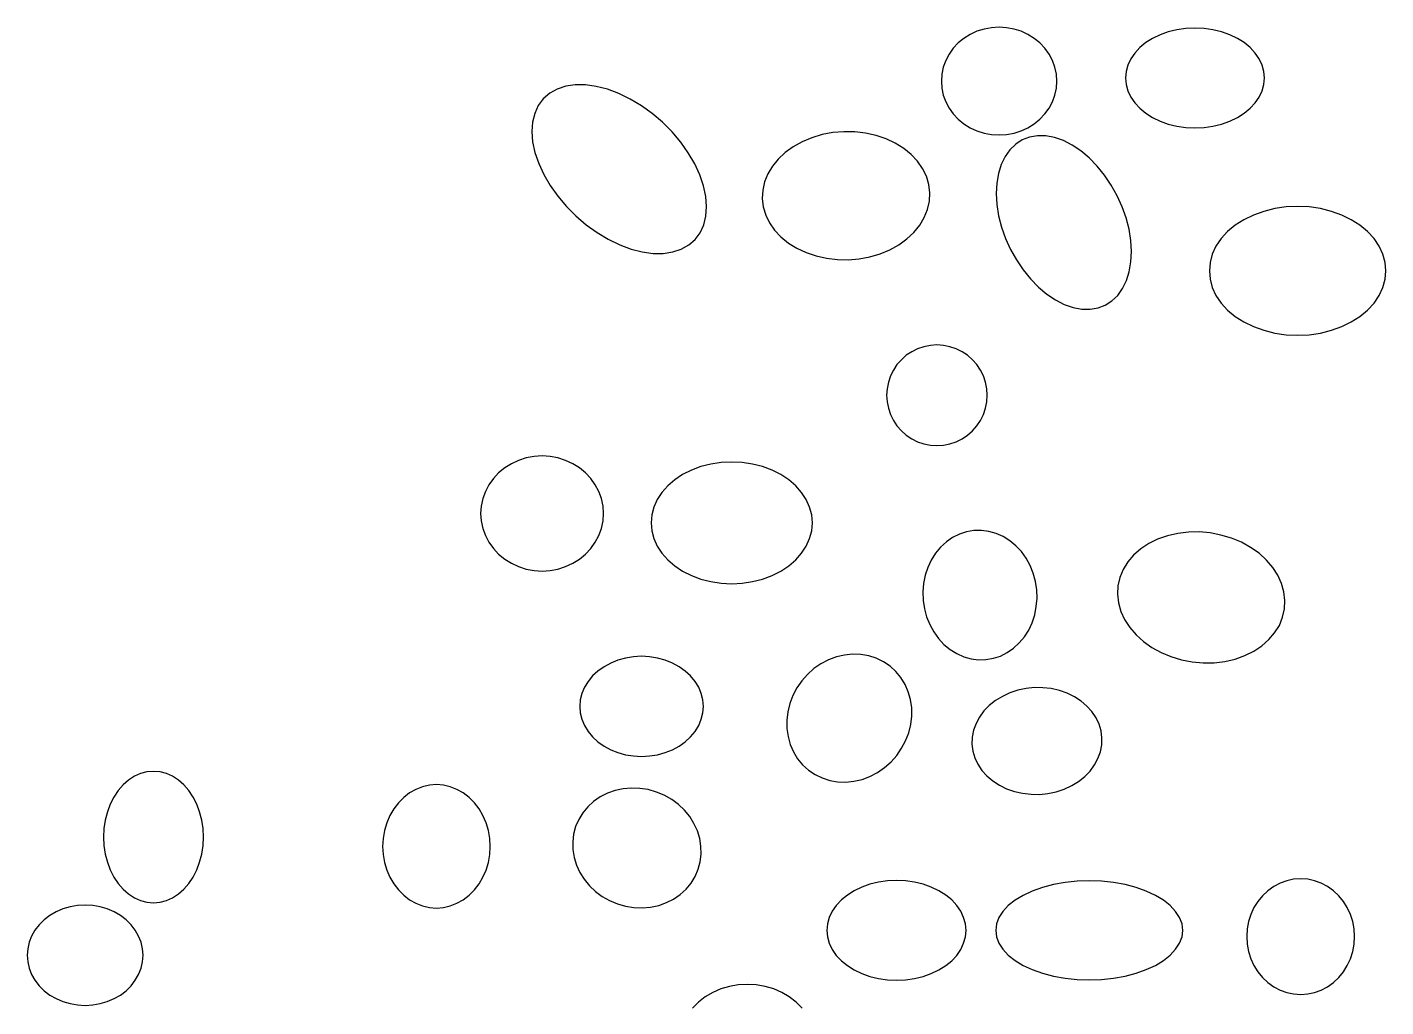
# Model space of a CAD drawing. Extents: x -1 to 217, y -22 to 302.
# Drawn here: x 156.57 to 170.45, y 55.61 to 65.61 of the extents above; entities that cross this region are included whole.
import ezdxf

# ---------------------------------------------------------------- set-up
doc = ezdxf.new("R2010")
doc.units = 0

msp = doc.modelspace()

# ---------------------------------------------------------------- linework, layer by layer
at = {"layer": 'ELLIPSES'}
for p, q in [((166.138, 65.492), (166.08, 65.445)), ((166.202, 65.532), (166.138, 65.492)), ((166.271, 65.564), (166.202, 65.532)), ((166.344, 65.587), (166.271, 65.564)), ((166.42, 65.601), (166.344, 65.587)), ((166.497, 65.606), (166.42, 65.601)), ((166.574, 65.601), (166.497, 65.606)), ((166.65, 65.587), (166.574, 65.601)), ((166.723, 65.564), (166.65, 65.587)), ((166.792, 65.532), (166.723, 65.564)), ((166.856, 65.492), (166.792, 65.532)), ((166.914, 65.445), (166.856, 65.492)), ((168.142, 65.528), (168.065, 65.491)), ((168.225, 65.558), (168.142, 65.528)), ((168.313, 65.579), (168.225, 65.558)), ((168.405, 65.592), (168.313, 65.579)), ((168.497, 65.597), (168.405, 65.592)), ((168.59, 65.592), (168.497, 65.597)), ((168.681, 65.579), (168.59, 65.592)), ((168.769, 65.558), (168.681, 65.579)), ((168.852, 65.528), (168.769, 65.558)), ((168.93, 65.491), (168.852, 65.528)), ((166.029, 65.391), (165.986, 65.331)), ((166.08, 65.445), (166.029, 65.391)), ((166.965, 65.391), (166.914, 65.445)), ((167.008, 65.331), (166.965, 65.391)), ((167.934, 65.397), (167.882, 65.342)), ((167.995, 65.448), (167.934, 65.397)), ((168.065, 65.491), (167.995, 65.448)), ((169, 65.448), (168.93, 65.491)), ((169.061, 65.397), (169, 65.448)), ((169.112, 65.342), (169.061, 65.397)), ((165.952, 65.266), (165.927, 65.198)), ((165.986, 65.331), (165.952, 65.266)), ((167.042, 65.266), (167.008, 65.331)), ((167.067, 65.198), (167.042, 65.266)), ((167.811, 65.219), (167.793, 65.154)), ((167.841, 65.282), (167.811, 65.219)), ((167.882, 65.342), (167.841, 65.282)), ((169.154, 65.282), (169.112, 65.342)), ((169.183, 65.219), (169.154, 65.282)), ((169.202, 65.154), (169.183, 65.219)), ((165.912, 65.128), (165.907, 65.056)), ((165.927, 65.198), (165.912, 65.128)), ((167.082, 65.128), (167.067, 65.198)), ((167.087, 65.056), (167.082, 65.128)), ((167.793, 65.154), (167.787, 65.088)), ((167.787, 65.088), (167.793, 65.021)), ((169.208, 65.088), (169.202, 65.154)), ((169.202, 65.021), (169.208, 65.088)), ((161.983, 64.974), (161.907, 64.931)), ((162.071, 65.003), (161.983, 64.974)), ((162.167, 65.017), (162.071, 65.003)), ((162.272, 65.017), (162.167, 65.017)), ((162.382, 65.002), (162.272, 65.017)), ((162.496, 64.973), (162.382, 65.002)), ((162.613, 64.93), (162.496, 64.973)), ((165.907, 65.056), (165.912, 64.984)), ((165.912, 64.984), (165.927, 64.913)), ((167.067, 64.913), (167.082, 64.984)), ((167.082, 64.984), (167.087, 65.056)), ((167.793, 65.021), (167.811, 64.956)), ((167.811, 64.956), (167.841, 64.893)), ((169.154, 64.893), (169.183, 64.956)), ((169.183, 64.956), (169.202, 65.021)), ((161.791, 64.806), (161.754, 64.726)), ((161.842, 64.875), (161.791, 64.806)), ((161.907, 64.931), (161.842, 64.875)), ((162.729, 64.873), (162.613, 64.93)), ((162.844, 64.804), (162.729, 64.873)), ((162.955, 64.725), (162.844, 64.804)), ((165.927, 64.913), (165.952, 64.845)), ((165.952, 64.845), (165.986, 64.781)), ((167.008, 64.781), (167.042, 64.845)), ((167.042, 64.845), (167.067, 64.913)), ((167.841, 64.893), (167.882, 64.833)), ((167.882, 64.833), (167.934, 64.778)), ((169.061, 64.778), (169.112, 64.833)), ((169.112, 64.833), (169.154, 64.893)), ((161.754, 64.726), (161.732, 64.637)), ((163.06, 64.635), (162.955, 64.725)), ((165.986, 64.781), (166.029, 64.721)), ((166.029, 64.721), (166.08, 64.667)), ((166.08, 64.667), (166.138, 64.619)), ((166.856, 64.619), (166.914, 64.667)), ((166.914, 64.667), (166.965, 64.721)), ((166.965, 64.721), (167.008, 64.781)), ((167.934, 64.778), (167.995, 64.727)), ((167.995, 64.727), (168.065, 64.684)), ((168.065, 64.684), (168.142, 64.647)), ((168.852, 64.647), (168.93, 64.684)), ((168.93, 64.684), (169, 64.727)), ((169, 64.727), (169.061, 64.778)), ((161.732, 64.637), (161.725, 64.54)), ((161.725, 64.54), (161.733, 64.435)), ((163.157, 64.537), (163.06, 64.635)), ((163.245, 64.433), (163.157, 64.537)), ((164.8, 64.53), (164.69, 64.509)), ((164.911, 64.539), (164.8, 64.53)), ((165.023, 64.538), (164.911, 64.539)), ((165.133, 64.525), (165.023, 64.538)), ((165.24, 64.501), (165.133, 64.525)), ((166.138, 64.619), (166.202, 64.579)), ((166.202, 64.579), (166.271, 64.547)), ((166.271, 64.547), (166.344, 64.524)), ((166.344, 64.524), (166.42, 64.51)), ((166.574, 64.51), (166.65, 64.524)), ((166.65, 64.524), (166.723, 64.547)), ((166.723, 64.547), (166.792, 64.579)), ((166.792, 64.579), (166.856, 64.619)), ((168.142, 64.647), (168.225, 64.617)), ((168.225, 64.617), (168.313, 64.596)), ((168.313, 64.596), (168.405, 64.583)), ((168.405, 64.583), (168.497, 64.578)), ((168.497, 64.578), (168.59, 64.583)), ((168.59, 64.583), (168.681, 64.596)), ((168.681, 64.596), (168.769, 64.617)), ((168.769, 64.617), (168.852, 64.647)), ((161.733, 64.435), (161.756, 64.327)), ((163.322, 64.324), (163.245, 64.433)), ((164.395, 64.386), (164.313, 64.327)), ((164.486, 64.437), (164.395, 64.386)), ((164.585, 64.478), (164.486, 64.437)), ((164.69, 64.509), (164.585, 64.478)), ((165.342, 64.467), (165.24, 64.501)), ((165.437, 64.423), (165.342, 64.467)), ((165.523, 64.369), (165.437, 64.423)), ((166.42, 64.51), (166.497, 64.506)), ((166.497, 64.506), (166.574, 64.51)), ((166.667, 64.412), (166.608, 64.355)), ((166.734, 64.455), (166.667, 64.412)), ((166.809, 64.483), (166.734, 64.455)), ((166.89, 64.497), (166.809, 64.483)), ((166.975, 64.496), (166.89, 64.497)), ((167.064, 64.479), (166.975, 64.496)), ((167.154, 64.448), (167.064, 64.479)), ((167.244, 64.402), (167.154, 64.448)), ((167.332, 64.343), (167.244, 64.402)), ((161.756, 64.327), (161.795, 64.215)), ((163.388, 64.212), (163.322, 64.324)), ((164.241, 64.26), (164.182, 64.187)), ((164.313, 64.327), (164.241, 64.26)), ((165.599, 64.308), (165.523, 64.369)), ((165.663, 64.239), (165.599, 64.308)), ((166.558, 64.286), (166.518, 64.205)), ((166.608, 64.355), (166.558, 64.286)), ((167.418, 64.271), (167.332, 64.343)), ((167.499, 64.188), (167.418, 64.271)), ((161.795, 64.215), (161.847, 64.102)), ((163.44, 64.1), (163.388, 64.212)), ((164.135, 64.108), (164.102, 64.026)), ((164.182, 64.187), (164.135, 64.108)), ((165.715, 64.164), (165.663, 64.239)), ((165.754, 64.084), (165.715, 64.164)), ((166.49, 64.114), (166.473, 64.014)), ((166.518, 64.205), (166.49, 64.114)), ((167.575, 64.095), (167.499, 64.188)), ((161.847, 64.102), (161.912, 63.99)), ((161.912, 63.99), (161.989, 63.881)), ((163.478, 63.988), (163.44, 64.1)), ((163.501, 63.879), (163.478, 63.988)), ((164.102, 64.026), (164.083, 63.942)), ((165.779, 64.001), (165.754, 64.084)), ((165.789, 63.916), (165.779, 64.001)), ((166.473, 64.014), (166.467, 63.908)), ((167.643, 63.994), (167.575, 64.095)), ((167.703, 63.886), (167.643, 63.994)), ((161.989, 63.881), (162.078, 63.777)), ((163.51, 63.775), (163.501, 63.879)), ((164.083, 63.942), (164.078, 63.856)), ((164.078, 63.856), (164.089, 63.771)), ((165.766, 63.746), (165.785, 63.831)), ((165.785, 63.831), (165.789, 63.916)), ((166.467, 63.908), (166.474, 63.796)), ((167.754, 63.774), (167.703, 63.886)), ((162.078, 63.777), (162.175, 63.679)), ((163.502, 63.677), (163.51, 63.775)), ((164.089, 63.771), (164.113, 63.688)), ((165.733, 63.664), (165.766, 63.746)), ((166.474, 63.796), (166.492, 63.681)), ((167.794, 63.659), (167.754, 63.774)), ((169.2, 63.726), (169.094, 63.688)), ((169.312, 63.754), (169.2, 63.726)), ((169.427, 63.771), (169.312, 63.754)), ((169.545, 63.776), (169.427, 63.771)), ((169.663, 63.771), (169.545, 63.776)), ((169.778, 63.754), (169.663, 63.771)), ((169.89, 63.726), (169.778, 63.754)), ((169.996, 63.688), (169.89, 63.726)), ((162.175, 63.679), (162.28, 63.59)), ((162.28, 63.59), (162.391, 63.51)), ((163.443, 63.508), (163.48, 63.588)), ((163.48, 63.588), (163.502, 63.677)), ((164.113, 63.688), (164.152, 63.608)), ((164.152, 63.608), (164.204, 63.534)), ((165.626, 63.512), (165.686, 63.585)), ((165.686, 63.585), (165.733, 63.664)), ((166.492, 63.681), (166.522, 63.566)), ((166.522, 63.566), (166.562, 63.45)), ((167.824, 63.543), (167.794, 63.659)), ((168.908, 63.584), (168.83, 63.519)), ((168.996, 63.64), (168.908, 63.584)), ((169.094, 63.688), (168.996, 63.64)), ((170.094, 63.64), (169.996, 63.688)), ((170.182, 63.584), (170.094, 63.64)), ((170.26, 63.519), (170.182, 63.584)), ((162.391, 63.51), (162.505, 63.441)), ((162.505, 63.441), (162.622, 63.385)), ((163.328, 63.384), (163.392, 63.44)), ((163.392, 63.44), (163.443, 63.508)), ((164.204, 63.534), (164.269, 63.465)), ((164.269, 63.465), (164.345, 63.403)), ((165.473, 63.386), (165.555, 63.445)), ((165.555, 63.445), (165.626, 63.512)), ((166.562, 63.45), (166.613, 63.338)), ((167.842, 63.428), (167.824, 63.543)), ((167.848, 63.317), (167.842, 63.428)), ((168.764, 63.448), (168.712, 63.37)), ((168.83, 63.519), (168.764, 63.448)), ((170.326, 63.448), (170.26, 63.519)), ((170.378, 63.37), (170.326, 63.448)), ((162.622, 63.385), (162.738, 63.341)), ((162.738, 63.341), (162.852, 63.312)), ((162.852, 63.312), (162.963, 63.297)), ((162.963, 63.297), (163.067, 63.297)), ((163.067, 63.297), (163.164, 63.312)), ((163.164, 63.312), (163.251, 63.341)), ((163.251, 63.341), (163.328, 63.384)), ((164.345, 63.403), (164.431, 63.35)), ((164.431, 63.35), (164.526, 63.305)), ((164.526, 63.305), (164.628, 63.271)), ((165.177, 63.263), (165.282, 63.294)), ((165.282, 63.294), (165.381, 63.335)), ((165.381, 63.335), (165.473, 63.386)), ((166.613, 63.338), (166.673, 63.23)), ((167.843, 63.21), (167.848, 63.317)), ((168.674, 63.289), (168.651, 63.205)), ((168.712, 63.37), (168.674, 63.289)), ((170.416, 63.289), (170.378, 63.37)), ((170.439, 63.205), (170.416, 63.289)), ((164.628, 63.271), (164.735, 63.247)), ((164.735, 63.247), (164.845, 63.234)), ((164.845, 63.234), (164.957, 63.233)), ((164.957, 63.233), (165.068, 63.242)), ((165.068, 63.242), (165.177, 63.263)), ((166.673, 63.23), (166.741, 63.129)), ((167.826, 63.11), (167.843, 63.21)), ((168.651, 63.205), (168.644, 63.119)), ((170.446, 63.119), (170.439, 63.205)), ((166.741, 63.129), (166.816, 63.036)), ((166.816, 63.036), (166.898, 62.953)), ((167.758, 62.938), (167.797, 63.019)), ((167.797, 63.019), (167.826, 63.11)), ((168.644, 63.119), (168.651, 63.033)), ((168.651, 63.033), (168.674, 62.949)), ((170.416, 62.949), (170.439, 63.033)), ((170.439, 63.033), (170.446, 63.119)), ((166.898, 62.953), (166.983, 62.882)), ((166.983, 62.882), (167.072, 62.822)), ((167.649, 62.812), (167.708, 62.869)), ((167.708, 62.869), (167.758, 62.938)), ((168.674, 62.949), (168.712, 62.868)), ((168.712, 62.868), (168.764, 62.79)), ((170.326, 62.79), (170.378, 62.868)), ((170.378, 62.868), (170.416, 62.949)), ((167.072, 62.822), (167.162, 62.777)), ((167.162, 62.777), (167.252, 62.745)), ((167.252, 62.745), (167.341, 62.729)), ((167.341, 62.729), (167.426, 62.727)), ((167.426, 62.727), (167.507, 62.741)), ((167.507, 62.741), (167.581, 62.769)), ((167.581, 62.769), (167.649, 62.812)), ((168.764, 62.79), (168.83, 62.719)), ((168.83, 62.719), (168.908, 62.654)), ((170.182, 62.654), (170.26, 62.719)), ((170.26, 62.719), (170.326, 62.79)), ((168.908, 62.654), (168.996, 62.598)), ((168.996, 62.598), (169.094, 62.55)), ((169.996, 62.55), (170.094, 62.598)), ((170.094, 62.598), (170.182, 62.654)), ((169.094, 62.55), (169.2, 62.512)), ((169.2, 62.512), (169.312, 62.484)), ((169.312, 62.484), (169.427, 62.467)), ((169.427, 62.467), (169.545, 62.462)), ((169.545, 62.462), (169.663, 62.467)), ((169.663, 62.467), (169.778, 62.484)), ((169.778, 62.484), (169.89, 62.512)), ((169.89, 62.512), (169.996, 62.55)), ((165.665, 62.324), (165.605, 62.294)), ((165.729, 62.345), (165.665, 62.324)), ((165.795, 62.358), (165.729, 62.345)), ((165.862, 62.363), (165.795, 62.358)), ((165.929, 62.358), (165.862, 62.363)), ((165.995, 62.345), (165.929, 62.358)), ((166.059, 62.324), (165.995, 62.345)), ((166.119, 62.294), (166.059, 62.324)), ((165.499, 62.212), (165.454, 62.162)), ((165.549, 62.257), (165.499, 62.212)), ((165.605, 62.294), (165.549, 62.257)), ((166.175, 62.257), (166.119, 62.294)), ((166.225, 62.212), (166.175, 62.257)), ((166.27, 62.162), (166.225, 62.212)), ((165.387, 62.046), (165.366, 61.982)), ((165.417, 62.106), (165.387, 62.046)), ((165.454, 62.162), (165.417, 62.106)), ((166.307, 62.106), (166.27, 62.162)), ((166.337, 62.046), (166.307, 62.106)), ((166.358, 61.982), (166.337, 62.046)), ((165.353, 61.916), (165.348, 61.849)), ((165.366, 61.982), (165.353, 61.916)), ((166.371, 61.916), (166.358, 61.982)), ((166.376, 61.849), (166.371, 61.916)), ((165.348, 61.849), (165.353, 61.782)), ((165.353, 61.782), (165.366, 61.716)), ((166.358, 61.716), (166.371, 61.782)), ((166.371, 61.782), (166.376, 61.849)), ((165.366, 61.716), (165.387, 61.652)), ((165.387, 61.652), (165.417, 61.592)), ((166.307, 61.592), (166.337, 61.652)), ((166.337, 61.652), (166.358, 61.716)), ((165.417, 61.592), (165.454, 61.536)), ((165.454, 61.536), (165.499, 61.486)), ((165.499, 61.486), (165.549, 61.441)), ((166.175, 61.441), (166.225, 61.486)), ((166.225, 61.486), (166.27, 61.536)), ((166.27, 61.536), (166.307, 61.592)), ((165.549, 61.441), (165.605, 61.404)), ((165.605, 61.404), (165.665, 61.374)), ((165.665, 61.374), (165.729, 61.353)), ((165.729, 61.353), (165.795, 61.34)), ((165.795, 61.34), (165.862, 61.335)), ((165.862, 61.335), (165.929, 61.34)), ((165.929, 61.34), (165.995, 61.353)), ((165.995, 61.353), (166.059, 61.374)), ((166.059, 61.374), (166.119, 61.404)), ((166.119, 61.404), (166.175, 61.441)), ((161.667, 61.21), (161.59, 61.185)), ((161.748, 61.225), (161.667, 61.21)), ((161.83, 61.23), (161.748, 61.225)), ((161.912, 61.225), (161.83, 61.23)), ((161.992, 61.21), (161.912, 61.225)), ((162.07, 61.185), (161.992, 61.21)), ((161.386, 61.058), (161.332, 61)), ((161.448, 61.109), (161.386, 61.058)), ((161.516, 61.151), (161.448, 61.109)), ((161.59, 61.185), (161.516, 61.151)), ((162.144, 61.151), (162.07, 61.185)), ((162.212, 61.109), (162.144, 61.151)), ((162.274, 61.058), (162.212, 61.109)), ((162.328, 61), (162.274, 61.058)), ((163.355, 61.085), (163.265, 61.04)), ((163.451, 61.121), (163.355, 61.085)), ((163.553, 61.147), (163.451, 61.121)), ((163.659, 61.163), (163.553, 61.147)), ((163.767, 61.168), (163.659, 61.163)), ((163.874, 61.163), (163.767, 61.168)), ((163.98, 61.147), (163.874, 61.163)), ((164.082, 61.121), (163.98, 61.147)), ((164.178, 61.085), (164.082, 61.121)), ((164.268, 61.04), (164.178, 61.085)), ((161.286, 60.936), (161.25, 60.867)), ((161.332, 61), (161.286, 60.936)), ((162.373, 60.936), (162.328, 61)), ((162.41, 60.867), (162.373, 60.936)), ((163.113, 60.925), (163.053, 60.858)), ((163.184, 60.986), (163.113, 60.925)), ((163.265, 61.04), (163.184, 60.986)), ((164.349, 60.986), (164.268, 61.04)), ((164.42, 60.925), (164.349, 60.986)), ((164.48, 60.858), (164.42, 60.925)), ((161.223, 60.795), (161.207, 60.719)), ((161.25, 60.867), (161.223, 60.795)), ((162.436, 60.795), (162.41, 60.867)), ((162.452, 60.719), (162.436, 60.795)), ((163.006, 60.785), (162.971, 60.708)), ((163.053, 60.858), (163.006, 60.785)), ((164.527, 60.785), (164.48, 60.858)), ((164.562, 60.708), (164.527, 60.785)), ((161.207, 60.719), (161.202, 60.642)), ((161.202, 60.642), (161.207, 60.566)), ((162.458, 60.642), (162.452, 60.719)), ((162.452, 60.566), (162.458, 60.642)), ((162.971, 60.708), (162.95, 60.628)), ((164.583, 60.628), (164.562, 60.708)), ((161.207, 60.566), (161.223, 60.49)), ((162.436, 60.49), (162.452, 60.566)), ((162.95, 60.628), (162.943, 60.547)), ((162.943, 60.547), (162.95, 60.466)), ((164.59, 60.547), (164.583, 60.628)), ((164.583, 60.466), (164.59, 60.547)), ((161.223, 60.49), (161.25, 60.418)), ((161.25, 60.418), (161.286, 60.349)), ((162.373, 60.349), (162.41, 60.418)), ((162.41, 60.418), (162.436, 60.49)), ((162.95, 60.466), (162.971, 60.387)), ((162.971, 60.387), (163.006, 60.31)), ((164.527, 60.31), (164.562, 60.387)), ((164.562, 60.387), (164.583, 60.466)), ((166.022, 60.397), (165.958, 60.353)), ((166.092, 60.431), (166.022, 60.397)), ((166.164, 60.455), (166.092, 60.431)), ((166.24, 60.468), (166.164, 60.455)), ((166.316, 60.469), (166.24, 60.468)), ((166.392, 60.459), (166.316, 60.469)), ((166.466, 60.438), (166.392, 60.459)), ((166.538, 60.407), (166.466, 60.438)), ((166.606, 60.365), (166.538, 60.407)), ((166.668, 60.313), (166.606, 60.365)), ((168.116, 60.38), (168.025, 60.335)), ((168.216, 60.415), (168.116, 60.38)), ((168.321, 60.439), (168.216, 60.415)), ((168.43, 60.452), (168.321, 60.439)), ((168.541, 60.454), (168.43, 60.452)), ((168.653, 60.444), (168.541, 60.454)), ((168.763, 60.423), (168.653, 60.444)), ((168.87, 60.391), (168.763, 60.423)), ((168.971, 60.349), (168.87, 60.391)), ((161.286, 60.349), (161.332, 60.285)), ((161.332, 60.285), (161.386, 60.227)), ((161.386, 60.227), (161.448, 60.176)), ((162.212, 60.176), (162.274, 60.227)), ((162.274, 60.227), (162.328, 60.285)), ((162.328, 60.285), (162.373, 60.349)), ((163.006, 60.31), (163.053, 60.237)), ((163.053, 60.237), (163.113, 60.169)), ((164.42, 60.169), (164.48, 60.237)), ((164.48, 60.237), (164.527, 60.31)), ((165.847, 60.237), (165.803, 60.167)), ((165.899, 60.299), (165.847, 60.237)), ((165.958, 60.353), (165.899, 60.299)), ((166.724, 60.253), (166.668, 60.313)), ((166.773, 60.186), (166.724, 60.253)), ((167.943, 60.281), (167.871, 60.218)), ((168.025, 60.335), (167.943, 60.281)), ((169.066, 60.297), (168.971, 60.349)), ((169.152, 60.236), (169.066, 60.297)), ((169.227, 60.167), (169.152, 60.236)), ((161.448, 60.176), (161.516, 60.134)), ((161.516, 60.134), (161.59, 60.1)), ((161.59, 60.1), (161.667, 60.075)), ((161.992, 60.075), (162.07, 60.1)), ((162.07, 60.1), (162.144, 60.134)), ((162.144, 60.134), (162.212, 60.176)), ((163.113, 60.169), (163.184, 60.108)), ((163.184, 60.108), (163.265, 60.055)), ((164.268, 60.055), (164.349, 60.108)), ((164.349, 60.108), (164.42, 60.169)), ((165.768, 60.092), (165.742, 60.012)), ((165.803, 60.167), (165.768, 60.092)), ((166.814, 60.112), (166.773, 60.186)), ((166.846, 60.032), (166.814, 60.112)), ((167.811, 60.148), (167.764, 60.071)), ((167.871, 60.218), (167.811, 60.148)), ((169.292, 60.093), (169.227, 60.167)), ((169.343, 60.012), (169.292, 60.093)), ((161.667, 60.075), (161.748, 60.06)), ((161.748, 60.06), (161.83, 60.055)), ((161.83, 60.055), (161.912, 60.06)), ((161.912, 60.06), (161.992, 60.075)), ((163.265, 60.055), (163.355, 60.01)), ((163.355, 60.01), (163.451, 59.974)), ((163.451, 59.974), (163.553, 59.948)), ((163.553, 59.948), (163.659, 59.932)), ((163.874, 59.932), (163.98, 59.948)), ((163.98, 59.948), (164.082, 59.974)), ((164.082, 59.974), (164.178, 60.01)), ((164.178, 60.01), (164.268, 60.055)), ((165.742, 60.012), (165.725, 59.928)), ((166.868, 59.949), (166.846, 60.032)), ((166.881, 59.864), (166.868, 59.949)), ((167.73, 59.99), (167.711, 59.905)), ((167.764, 60.071), (167.73, 59.99)), ((169.382, 59.928), (169.343, 60.012)), ((163.659, 59.932), (163.767, 59.926)), ((163.767, 59.926), (163.874, 59.932)), ((165.725, 59.928), (165.718, 59.842)), ((165.718, 59.842), (165.721, 59.756)), ((166.884, 59.778), (166.881, 59.864)), ((167.711, 59.905), (167.706, 59.818)), ((167.706, 59.818), (167.716, 59.731)), ((169.406, 59.842), (169.382, 59.928)), ((169.416, 59.754), (169.406, 59.842)), ((165.721, 59.756), (165.734, 59.67)), ((165.734, 59.67), (165.757, 59.587)), ((166.861, 59.608), (166.877, 59.692)), ((166.877, 59.692), (166.884, 59.778)), ((167.716, 59.731), (167.741, 59.644)), ((169.392, 59.583), (169.411, 59.668)), ((169.411, 59.668), (169.416, 59.754)), ((165.757, 59.587), (165.789, 59.508)), ((166.799, 59.452), (166.834, 59.528)), ((166.834, 59.528), (166.861, 59.608)), ((167.741, 59.644), (167.779, 59.56)), ((167.779, 59.56), (167.831, 59.48)), ((169.359, 59.501), (169.392, 59.583)), ((165.789, 59.508), (165.829, 59.434)), ((165.829, 59.434), (165.878, 59.366)), ((166.755, 59.383), (166.799, 59.452)), ((167.831, 59.48), (167.895, 59.405)), ((167.895, 59.405), (167.971, 59.337)), ((169.251, 59.355), (169.311, 59.425)), ((169.311, 59.425), (169.359, 59.501)), ((165.878, 59.366), (165.934, 59.306)), ((165.934, 59.306), (165.997, 59.255)), ((165.997, 59.255), (166.064, 59.213)), ((166.58, 59.223), (166.644, 59.267)), ((166.644, 59.267), (166.703, 59.321)), ((166.703, 59.321), (166.755, 59.383)), ((167.971, 59.337), (168.056, 59.276)), ((168.056, 59.276), (168.151, 59.224)), ((169.097, 59.237), (169.18, 59.292)), ((169.18, 59.292), (169.251, 59.355)), ((162.53, 59.116), (162.462, 59.079)), ((162.604, 59.146), (162.53, 59.116)), ((162.682, 59.167), (162.604, 59.146)), ((162.763, 59.18), (162.682, 59.167)), ((162.846, 59.185), (162.763, 59.18)), ((162.928, 59.18), (162.846, 59.185)), ((163.009, 59.167), (162.928, 59.18)), ((163.087, 59.146), (163.009, 59.167)), ((163.161, 59.116), (163.087, 59.146)), ((163.23, 59.079), (163.161, 59.116)), ((164.754, 59.149), (164.678, 59.109)), ((164.835, 59.179), (164.754, 59.149)), ((164.918, 59.198), (164.835, 59.179)), ((165.001, 59.207), (164.918, 59.198)), ((165.084, 59.204), (165.001, 59.207)), ((165.165, 59.19), (165.084, 59.204)), ((165.243, 59.165), (165.165, 59.19)), ((165.316, 59.13), (165.243, 59.165)), ((165.383, 59.085), (165.316, 59.13)), ((166.064, 59.213), (166.136, 59.181)), ((166.136, 59.181), (166.21, 59.16)), ((166.21, 59.16), (166.286, 59.15)), ((166.286, 59.15), (166.362, 59.152)), ((166.362, 59.152), (166.438, 59.165)), ((166.438, 59.165), (166.51, 59.188)), ((166.51, 59.188), (166.58, 59.223)), ((168.151, 59.224), (168.252, 59.182)), ((168.252, 59.182), (168.359, 59.15)), ((168.359, 59.15), (168.469, 59.128)), ((168.469, 59.128), (168.581, 59.119)), ((168.581, 59.119), (168.692, 59.12)), ((168.692, 59.12), (168.802, 59.133)), ((168.802, 59.133), (168.907, 59.157)), ((168.907, 59.157), (169.006, 59.192)), ((169.006, 59.192), (169.097, 59.237)), ((162.345, 58.985), (162.299, 58.929)), ((162.4, 59.035), (162.345, 58.985)), ((162.462, 59.079), (162.4, 59.035)), ((163.292, 59.035), (163.23, 59.079)), ((163.346, 58.985), (163.292, 59.035)), ((163.392, 58.929), (163.346, 58.985)), ((164.54, 59.001), (164.481, 58.935)), ((164.606, 59.059), (164.54, 59.001)), ((164.678, 59.109), (164.606, 59.059)), ((165.442, 59.03), (165.383, 59.085)), ((165.494, 58.968), (165.442, 59.03)), ((162.263, 58.869), (162.236, 58.806)), ((162.299, 58.929), (162.263, 58.869)), ((163.429, 58.869), (163.392, 58.929)), ((163.455, 58.806), (163.429, 58.869)), ((164.431, 58.862), (164.39, 58.784)), ((164.481, 58.935), (164.431, 58.862)), ((165.536, 58.898), (165.494, 58.968)), ((165.569, 58.823), (165.536, 58.898)), ((166.687, 58.838), (166.606, 58.811)), ((166.772, 58.856), (166.687, 58.838)), ((166.858, 58.865), (166.772, 58.856)), ((166.945, 58.864), (166.858, 58.865)), ((167.03, 58.855), (166.945, 58.864)), ((167.114, 58.836), (167.03, 58.855)), ((167.193, 58.808), (167.114, 58.836)), ((162.22, 58.741), (162.215, 58.674)), ((162.236, 58.806), (162.22, 58.741)), ((163.471, 58.741), (163.455, 58.806)), ((163.477, 58.674), (163.471, 58.741)), ((164.359, 58.703), (164.338, 58.618)), ((164.39, 58.784), (164.359, 58.703)), ((165.592, 58.743), (165.569, 58.823)), ((165.604, 58.66), (165.592, 58.743)), ((166.459, 58.733), (166.396, 58.683)), ((166.53, 58.776), (166.459, 58.733)), ((166.606, 58.811), (166.53, 58.776)), ((167.267, 58.772), (167.193, 58.808)), ((167.334, 58.728), (167.267, 58.772)), ((167.394, 58.677), (167.334, 58.728)), ((162.215, 58.674), (162.22, 58.607)), ((162.22, 58.607), (162.236, 58.542)), ((163.455, 58.542), (163.471, 58.607)), ((163.471, 58.607), (163.477, 58.674)), ((164.338, 58.618), (164.328, 58.533)), ((165.594, 58.49), (165.604, 58.575)), ((165.604, 58.575), (165.604, 58.66)), ((166.296, 58.565), (166.261, 58.5)), ((166.342, 58.627), (166.296, 58.565)), ((166.396, 58.683), (166.342, 58.627)), ((167.445, 58.62), (167.394, 58.677)), ((167.487, 58.558), (167.445, 58.62)), ((167.518, 58.492), (167.487, 58.558)), ((162.236, 58.542), (162.263, 58.479)), ((162.263, 58.479), (162.299, 58.419)), ((162.299, 58.419), (162.345, 58.363)), ((163.346, 58.363), (163.392, 58.419)), ((163.392, 58.419), (163.429, 58.479)), ((163.429, 58.479), (163.455, 58.542)), ((164.328, 58.533), (164.329, 58.448)), ((164.329, 58.448), (164.341, 58.365)), ((165.574, 58.405), (165.594, 58.49)), ((166.236, 58.431), (166.223, 58.36)), ((166.261, 58.5), (166.236, 58.431)), ((167.538, 58.423), (167.518, 58.492)), ((167.547, 58.352), (167.538, 58.423)), ((162.345, 58.363), (162.4, 58.313)), ((162.4, 58.313), (162.462, 58.269)), ((163.23, 58.269), (163.292, 58.313)), ((163.292, 58.313), (163.346, 58.363)), ((164.341, 58.365), (164.363, 58.285)), ((164.363, 58.285), (164.396, 58.21)), ((165.501, 58.246), (165.542, 58.324)), ((165.542, 58.324), (165.574, 58.405)), ((166.223, 58.36), (166.22, 58.289)), ((166.22, 58.289), (166.229, 58.218)), ((167.531, 58.21), (167.545, 58.281)), ((167.545, 58.281), (167.547, 58.352)), ((162.462, 58.269), (162.53, 58.232)), ((162.53, 58.232), (162.604, 58.202)), ((162.604, 58.202), (162.682, 58.181)), ((162.682, 58.181), (162.763, 58.168)), ((162.763, 58.168), (162.846, 58.163)), ((162.846, 58.163), (162.928, 58.168)), ((162.928, 58.168), (163.009, 58.181)), ((163.009, 58.181), (163.087, 58.202)), ((163.087, 58.202), (163.161, 58.232)), ((163.161, 58.232), (163.23, 58.269)), ((164.396, 58.21), (164.438, 58.14)), ((164.438, 58.14), (164.49, 58.078)), ((165.393, 58.107), (165.451, 58.173)), ((165.451, 58.173), (165.501, 58.246)), ((166.229, 58.218), (166.25, 58.149)), ((166.25, 58.149), (166.281, 58.083)), ((167.471, 58.076), (167.506, 58.141)), ((167.506, 58.141), (167.531, 58.21)), ((157.794, 58.005), (157.729, 57.988)), ((157.861, 58.011), (157.794, 58.005)), ((157.928, 58.005), (157.861, 58.011)), ((157.993, 57.988), (157.928, 58.005)), ((164.49, 58.078), (164.55, 58.023)), ((164.55, 58.023), (164.617, 57.978)), ((165.255, 57.999), (165.327, 58.049)), ((165.327, 58.049), (165.393, 58.107)), ((166.281, 58.083), (166.322, 58.021)), ((166.322, 58.021), (166.373, 57.964)), ((167.371, 57.958), (167.426, 58.014)), ((167.426, 58.014), (167.471, 58.076)), ((157.551, 57.872), (157.5, 57.815)), ((157.606, 57.921), (157.551, 57.872)), ((157.666, 57.96), (157.606, 57.921)), ((157.729, 57.988), (157.666, 57.96)), ((158.056, 57.96), (157.993, 57.988)), ((158.116, 57.921), (158.056, 57.96)), ((158.171, 57.872), (158.116, 57.921)), ((158.222, 57.815), (158.171, 57.872)), ((160.679, 57.869), (160.608, 57.853)), ((160.75, 57.875), (160.679, 57.869)), ((160.822, 57.869), (160.75, 57.875)), ((160.892, 57.853), (160.822, 57.869)), ((164.617, 57.978), (164.689, 57.943)), ((164.689, 57.943), (164.767, 57.918)), ((164.767, 57.918), (164.848, 57.904)), ((164.848, 57.904), (164.931, 57.901)), ((164.931, 57.901), (165.015, 57.91)), ((165.015, 57.91), (165.097, 57.929)), ((165.097, 57.929), (165.178, 57.959)), ((165.178, 57.959), (165.255, 57.999)), ((166.373, 57.964), (166.433, 57.913)), ((166.433, 57.913), (166.5, 57.87)), ((166.5, 57.87), (166.574, 57.833)), ((167.161, 57.83), (167.238, 57.865)), ((167.238, 57.865), (167.308, 57.908)), ((167.308, 57.908), (167.371, 57.958)), ((157.456, 57.749), (157.419, 57.676)), ((157.5, 57.815), (157.456, 57.749)), ((158.266, 57.749), (158.222, 57.815)), ((158.303, 57.676), (158.266, 57.749)), ((160.416, 57.744), (160.362, 57.69)), ((160.476, 57.79), (160.416, 57.744)), ((160.54, 57.827), (160.476, 57.79)), ((160.608, 57.853), (160.54, 57.827)), ((160.96, 57.827), (160.892, 57.853)), ((161.025, 57.79), (160.96, 57.827)), ((161.085, 57.744), (161.025, 57.79)), ((161.139, 57.69), (161.085, 57.744)), ((162.423, 57.75), (162.356, 57.704)), ((162.497, 57.788), (162.423, 57.75)), ((162.575, 57.815), (162.497, 57.788)), ((162.658, 57.833), (162.575, 57.815)), ((162.743, 57.84), (162.658, 57.833)), ((162.829, 57.837), (162.743, 57.84)), ((162.914, 57.824), (162.829, 57.837)), ((162.997, 57.8), (162.914, 57.824)), ((163.077, 57.767), (162.997, 57.8)), ((163.153, 57.724), (163.077, 57.767)), ((163.222, 57.673), (163.153, 57.724)), ((166.574, 57.833), (166.654, 57.806)), ((166.654, 57.806), (166.737, 57.787)), ((166.737, 57.787), (166.823, 57.777)), ((166.823, 57.777), (166.91, 57.776)), ((166.91, 57.776), (166.996, 57.785)), ((166.996, 57.785), (167.08, 57.803)), ((167.08, 57.803), (167.161, 57.83)), ((157.39, 57.597), (157.368, 57.514)), ((157.419, 57.676), (157.39, 57.597)), ((158.332, 57.597), (158.303, 57.676)), ((158.354, 57.514), (158.332, 57.597)), ((160.315, 57.628), (160.275, 57.56)), ((160.362, 57.69), (160.315, 57.628)), ((161.186, 57.628), (161.139, 57.69)), ((161.226, 57.56), (161.186, 57.628)), ((162.245, 57.588), (162.204, 57.52)), ((162.296, 57.65), (162.245, 57.588)), ((162.356, 57.704), (162.296, 57.65)), ((163.283, 57.615), (163.222, 57.673)), ((163.337, 57.549), (163.283, 57.615)), ((157.368, 57.514), (157.355, 57.428)), ((158.367, 57.428), (158.354, 57.514)), ((160.243, 57.486), (160.22, 57.408)), ((160.275, 57.56), (160.243, 57.486)), ((161.258, 57.486), (161.226, 57.56)), ((161.281, 57.408), (161.258, 57.486)), ((162.172, 57.448), (162.152, 57.371)), ((162.204, 57.52), (162.172, 57.448)), ((163.381, 57.479), (163.337, 57.549)), ((163.416, 57.404), (163.381, 57.479)), ((157.355, 57.428), (157.351, 57.34)), ((157.351, 57.34), (157.355, 57.253)), ((158.371, 57.34), (158.367, 57.428)), ((158.367, 57.253), (158.371, 57.34)), ((160.206, 57.327), (160.201, 57.245)), ((160.22, 57.408), (160.206, 57.327)), ((161.295, 57.327), (161.281, 57.408)), ((161.299, 57.245), (161.295, 57.327)), ((162.152, 57.371), (162.142, 57.293)), ((163.44, 57.326), (163.416, 57.404)), ((163.452, 57.246), (163.44, 57.326)), ((157.355, 57.253), (157.368, 57.167)), ((157.368, 57.167), (157.39, 57.084)), ((158.332, 57.084), (158.354, 57.167)), ((158.354, 57.167), (158.367, 57.253)), ((160.201, 57.245), (160.206, 57.163)), ((161.295, 57.163), (161.299, 57.245)), ((162.142, 57.293), (162.144, 57.213)), ((162.144, 57.213), (162.157, 57.133)), ((163.454, 57.166), (163.452, 57.246)), ((157.39, 57.084), (157.419, 57.005)), ((158.303, 57.005), (158.332, 57.084)), ((160.206, 57.163), (160.22, 57.082)), ((160.22, 57.082), (160.243, 57.004)), ((161.258, 57.004), (161.281, 57.082)), ((161.281, 57.082), (161.295, 57.163)), ((162.157, 57.133), (162.18, 57.055)), ((162.18, 57.055), (162.215, 56.98)), ((163.424, 57.011), (163.444, 57.087)), ((163.444, 57.087), (163.454, 57.166)), ((157.419, 57.005), (157.456, 56.932)), ((157.456, 56.932), (157.5, 56.866)), ((158.222, 56.866), (158.266, 56.932)), ((158.266, 56.932), (158.303, 57.005)), ((160.243, 57.004), (160.275, 56.931)), ((160.275, 56.931), (160.315, 56.862)), ((161.186, 56.862), (161.226, 56.931)), ((161.226, 56.931), (161.258, 57.004)), ((162.215, 56.98), (162.259, 56.909)), ((162.259, 56.909), (162.313, 56.844)), ((163.351, 56.871), (163.392, 56.938)), ((163.392, 56.938), (163.424, 57.011)), ((165.357, 56.893), (165.265, 56.88)), ((165.449, 56.897), (165.357, 56.893)), ((165.542, 56.893), (165.449, 56.897)), ((165.633, 56.88), (165.542, 56.893)), ((167.418, 56.893), (167.293, 56.889)), ((167.542, 56.889), (167.418, 56.893)), ((169.434, 56.895), (169.366, 56.87)), ((169.505, 56.91), (169.434, 56.895)), ((169.577, 56.915), (169.505, 56.91)), ((169.649, 56.91), (169.577, 56.915)), ((169.719, 56.895), (169.649, 56.91)), ((169.787, 56.87), (169.719, 56.895)), ((157.5, 56.866), (157.551, 56.809)), ((157.551, 56.809), (157.606, 56.76)), ((157.606, 56.76), (157.666, 56.721)), ((158.056, 56.721), (158.116, 56.76)), ((158.116, 56.76), (158.171, 56.809)), ((158.171, 56.809), (158.222, 56.866)), ((160.315, 56.862), (160.362, 56.8)), ((160.362, 56.8), (160.416, 56.746)), ((161.085, 56.746), (161.139, 56.8)), ((161.139, 56.8), (161.186, 56.862)), ((162.313, 56.844), (162.374, 56.785)), ((162.374, 56.785), (162.444, 56.734)), ((163.173, 56.708), (163.24, 56.755)), ((163.24, 56.755), (163.3, 56.809)), ((163.3, 56.809), (163.351, 56.871)), ((165.017, 56.792), (164.947, 56.748)), ((165.094, 56.829), (165.017, 56.792)), ((165.177, 56.858), (165.094, 56.829)), ((165.265, 56.88), (165.177, 56.858)), ((165.721, 56.858), (165.633, 56.88)), ((165.804, 56.829), (165.721, 56.858)), ((165.882, 56.792), (165.804, 56.829)), ((165.952, 56.748), (165.882, 56.792)), ((166.836, 56.789), (166.742, 56.745)), ((166.94, 56.825), (166.836, 56.789)), ((167.052, 56.855), (166.94, 56.825)), ((167.171, 56.876), (167.052, 56.855)), ((167.293, 56.889), (167.171, 56.876)), ((167.665, 56.876), (167.542, 56.889)), ((167.783, 56.855), (167.665, 56.876)), ((167.895, 56.825), (167.783, 56.855)), ((167.999, 56.789), (167.895, 56.825)), ((168.093, 56.745), (167.999, 56.789)), ((169.242, 56.793), (169.188, 56.742)), ((169.302, 56.836), (169.242, 56.793)), ((169.366, 56.87), (169.302, 56.836)), ((169.852, 56.836), (169.787, 56.87)), ((169.912, 56.793), (169.852, 56.836)), ((169.966, 56.742), (169.912, 56.793)), ((157.009, 56.628), (156.936, 56.607)), ((157.085, 56.641), (157.009, 56.628)), ((157.162, 56.646), (157.085, 56.641)), ((157.24, 56.641), (157.162, 56.646)), ((157.316, 56.628), (157.24, 56.641)), ((157.389, 56.607), (157.316, 56.628)), ((157.666, 56.721), (157.729, 56.693)), ((157.729, 56.693), (157.794, 56.676)), ((157.794, 56.676), (157.861, 56.67)), ((157.861, 56.67), (157.928, 56.676)), ((157.928, 56.676), (157.993, 56.693)), ((157.993, 56.693), (158.056, 56.721)), ((160.416, 56.746), (160.476, 56.7)), ((160.476, 56.7), (160.54, 56.664)), ((160.54, 56.664), (160.608, 56.637)), ((160.608, 56.637), (160.679, 56.621)), ((160.679, 56.621), (160.75, 56.616)), ((160.75, 56.616), (160.822, 56.621)), ((160.822, 56.621), (160.892, 56.637)), ((160.892, 56.637), (160.96, 56.664)), ((160.96, 56.664), (161.025, 56.7)), ((161.025, 56.7), (161.085, 56.746)), ((162.444, 56.734), (162.519, 56.692)), ((162.519, 56.692), (162.599, 56.658)), ((162.599, 56.658), (162.682, 56.635)), ((162.682, 56.635), (162.767, 56.621)), ((162.767, 56.621), (162.853, 56.618)), ((162.853, 56.618), (162.938, 56.626)), ((162.938, 56.626), (163.021, 56.643)), ((163.021, 56.643), (163.099, 56.671)), ((163.099, 56.671), (163.173, 56.708)), ((164.834, 56.643), (164.793, 56.583)), ((164.886, 56.698), (164.834, 56.643)), ((164.947, 56.748), (164.886, 56.698)), ((166.013, 56.698), (165.952, 56.748)), ((166.064, 56.643), (166.013, 56.698)), ((166.106, 56.583), (166.064, 56.643)), ((166.591, 56.64), (166.535, 56.581)), ((166.66, 56.695), (166.591, 56.64)), ((166.742, 56.745), (166.66, 56.695)), ((168.175, 56.695), (168.093, 56.745)), ((168.245, 56.64), (168.175, 56.695)), ((168.3, 56.581), (168.245, 56.64)), ((169.1, 56.62), (169.068, 56.55)), ((169.14, 56.684), (169.1, 56.62)), ((169.188, 56.742), (169.14, 56.684)), ((170.013, 56.684), (169.966, 56.742)), ((170.053, 56.62), (170.013, 56.684)), ((170.085, 56.55), (170.053, 56.62)), ((156.744, 56.496), (156.693, 56.446)), ((156.802, 56.54), (156.744, 56.496)), ((156.867, 56.577), (156.802, 56.54)), ((156.936, 56.607), (156.867, 56.577)), ((157.458, 56.577), (157.389, 56.607)), ((157.523, 56.54), (157.458, 56.577)), ((157.581, 56.496), (157.523, 56.54)), ((157.632, 56.446), (157.581, 56.496)), ((164.763, 56.52), (164.745, 56.454)), ((164.793, 56.583), (164.763, 56.52)), ((166.135, 56.52), (166.106, 56.583)), ((166.154, 56.454), (166.135, 56.52)), ((166.495, 56.519), (166.471, 56.454)), ((166.535, 56.581), (166.495, 56.519)), ((168.34, 56.519), (168.3, 56.581)), ((168.365, 56.454), (168.34, 56.519)), ((169.045, 56.477), (169.031, 56.402)), ((169.068, 56.55), (169.045, 56.477)), ((170.108, 56.477), (170.085, 56.55)), ((170.122, 56.402), (170.108, 56.477)), ((156.65, 56.39), (156.616, 56.33)), ((156.693, 56.446), (156.65, 56.39)), ((157.675, 56.39), (157.632, 56.446)), ((157.709, 56.33), (157.675, 56.39)), ((164.745, 56.454), (164.739, 56.388)), ((164.739, 56.388), (164.745, 56.322)), ((166.16, 56.388), (166.154, 56.454)), ((166.154, 56.322), (166.16, 56.388)), ((166.471, 56.454), (166.463, 56.388)), ((166.463, 56.388), (166.471, 56.322)), ((168.373, 56.388), (168.365, 56.454)), ((168.365, 56.322), (168.373, 56.388)), ((169.031, 56.402), (169.027, 56.325)), ((170.127, 56.325), (170.122, 56.402)), ((156.576, 56.201), (156.571, 56.134)), ((156.591, 56.266), (156.576, 56.201)), ((156.616, 56.33), (156.591, 56.266)), ((157.734, 56.266), (157.709, 56.33)), ((157.749, 56.201), (157.734, 56.266)), ((157.754, 56.134), (157.749, 56.201)), ((164.745, 56.322), (164.763, 56.256)), ((164.763, 56.256), (164.793, 56.193)), ((166.106, 56.193), (166.135, 56.256)), ((166.135, 56.256), (166.154, 56.322)), ((166.471, 56.322), (166.495, 56.257)), ((166.495, 56.257), (166.535, 56.195)), ((168.3, 56.195), (168.34, 56.257)), ((168.34, 56.257), (168.365, 56.322)), ((169.027, 56.325), (169.031, 56.247)), ((169.031, 56.247), (169.045, 56.172)), ((170.108, 56.172), (170.122, 56.247)), ((170.122, 56.247), (170.127, 56.325)), ((156.571, 56.134), (156.576, 56.067)), ((156.576, 56.067), (156.591, 56.002)), ((157.734, 56.002), (157.749, 56.067)), ((157.749, 56.067), (157.754, 56.134)), ((164.793, 56.193), (164.834, 56.133)), ((164.834, 56.133), (164.886, 56.078)), ((164.886, 56.078), (164.947, 56.028)), ((165.952, 56.028), (166.013, 56.078)), ((166.013, 56.078), (166.064, 56.133)), ((166.064, 56.133), (166.106, 56.193)), ((166.535, 56.195), (166.591, 56.136)), ((166.591, 56.136), (166.66, 56.081)), ((166.66, 56.081), (166.742, 56.031)), ((168.093, 56.031), (168.175, 56.081)), ((168.175, 56.081), (168.245, 56.136)), ((168.245, 56.136), (168.3, 56.195)), ((169.045, 56.172), (169.068, 56.099)), ((169.068, 56.099), (169.1, 56.029)), ((170.053, 56.029), (170.085, 56.099)), ((170.085, 56.099), (170.108, 56.172)), ((156.591, 56.002), (156.616, 55.938)), ((156.616, 55.938), (156.65, 55.878)), ((157.675, 55.878), (157.709, 55.938)), ((157.709, 55.938), (157.734, 56.002)), ((164.947, 56.028), (165.017, 55.984)), ((165.017, 55.984), (165.094, 55.947)), ((165.094, 55.947), (165.177, 55.918)), ((165.721, 55.918), (165.804, 55.947)), ((165.804, 55.947), (165.882, 55.984)), ((165.882, 55.984), (165.952, 56.028)), ((166.742, 56.031), (166.836, 55.987)), ((166.836, 55.987), (166.94, 55.951)), ((166.94, 55.951), (167.052, 55.921)), ((167.052, 55.921), (167.171, 55.9)), ((167.665, 55.9), (167.783, 55.921)), ((167.783, 55.921), (167.895, 55.951)), ((167.895, 55.951), (167.999, 55.987)), ((167.999, 55.987), (168.093, 56.031)), ((169.1, 56.029), (169.14, 55.965)), ((169.14, 55.965), (169.188, 55.907)), ((169.966, 55.907), (170.013, 55.965)), ((170.013, 55.965), (170.053, 56.029)), ((156.65, 55.878), (156.693, 55.822)), ((156.693, 55.822), (156.744, 55.772)), ((157.581, 55.772), (157.632, 55.822)), ((157.632, 55.822), (157.675, 55.878)), ((163.656, 55.79), (163.573, 55.754)), ((163.743, 55.816), (163.656, 55.79)), ((163.833, 55.832), (163.743, 55.816)), ((163.925, 55.837), (163.833, 55.832)), ((164.017, 55.832), (163.925, 55.837)), ((164.108, 55.816), (164.017, 55.832)), ((164.195, 55.79), (164.108, 55.816)), ((164.278, 55.754), (164.195, 55.79)), ((165.177, 55.918), (165.265, 55.896)), ((165.265, 55.896), (165.357, 55.883)), ((165.357, 55.883), (165.449, 55.879)), ((165.449, 55.879), (165.542, 55.883)), ((165.542, 55.883), (165.633, 55.896)), ((165.633, 55.896), (165.721, 55.918)), ((167.171, 55.9), (167.293, 55.887)), ((167.293, 55.887), (167.418, 55.883)), ((167.418, 55.883), (167.542, 55.887)), ((167.542, 55.887), (167.665, 55.9)), ((169.188, 55.907), (169.242, 55.856)), ((169.242, 55.856), (169.302, 55.813)), ((169.302, 55.813), (169.366, 55.779)), ((169.366, 55.779), (169.434, 55.754)), ((169.719, 55.754), (169.787, 55.779)), ((169.787, 55.779), (169.852, 55.813)), ((169.852, 55.813), (169.912, 55.856)), ((169.912, 55.856), (169.966, 55.907)), ((156.744, 55.772), (156.802, 55.728)), ((156.802, 55.728), (156.867, 55.691)), ((156.867, 55.691), (156.936, 55.661)), ((156.936, 55.661), (157.009, 55.64)), ((157.316, 55.64), (157.389, 55.661)), ((157.389, 55.661), (157.458, 55.691)), ((157.458, 55.691), (157.523, 55.728)), ((157.523, 55.728), (157.581, 55.772)), ((163.427, 55.654), (163.366, 55.593)), ((163.496, 55.708), (163.427, 55.654)), ((163.573, 55.754), (163.496, 55.708)), ((164.354, 55.708), (164.278, 55.754)), ((164.423, 55.654), (164.354, 55.708)), ((164.484, 55.593), (164.423, 55.654)), ((169.434, 55.754), (169.505, 55.739)), ((169.505, 55.739), (169.577, 55.734)), ((169.577, 55.734), (169.649, 55.739)), ((169.649, 55.739), (169.719, 55.754)), ((157.009, 55.64), (157.085, 55.627)), ((157.085, 55.627), (157.162, 55.622)), ((157.162, 55.622), (157.24, 55.627)), ((157.24, 55.627), (157.316, 55.64))]:
    msp.add_line(p, q, dxfattribs=at)

doc.saveas('drawing.dxf')
